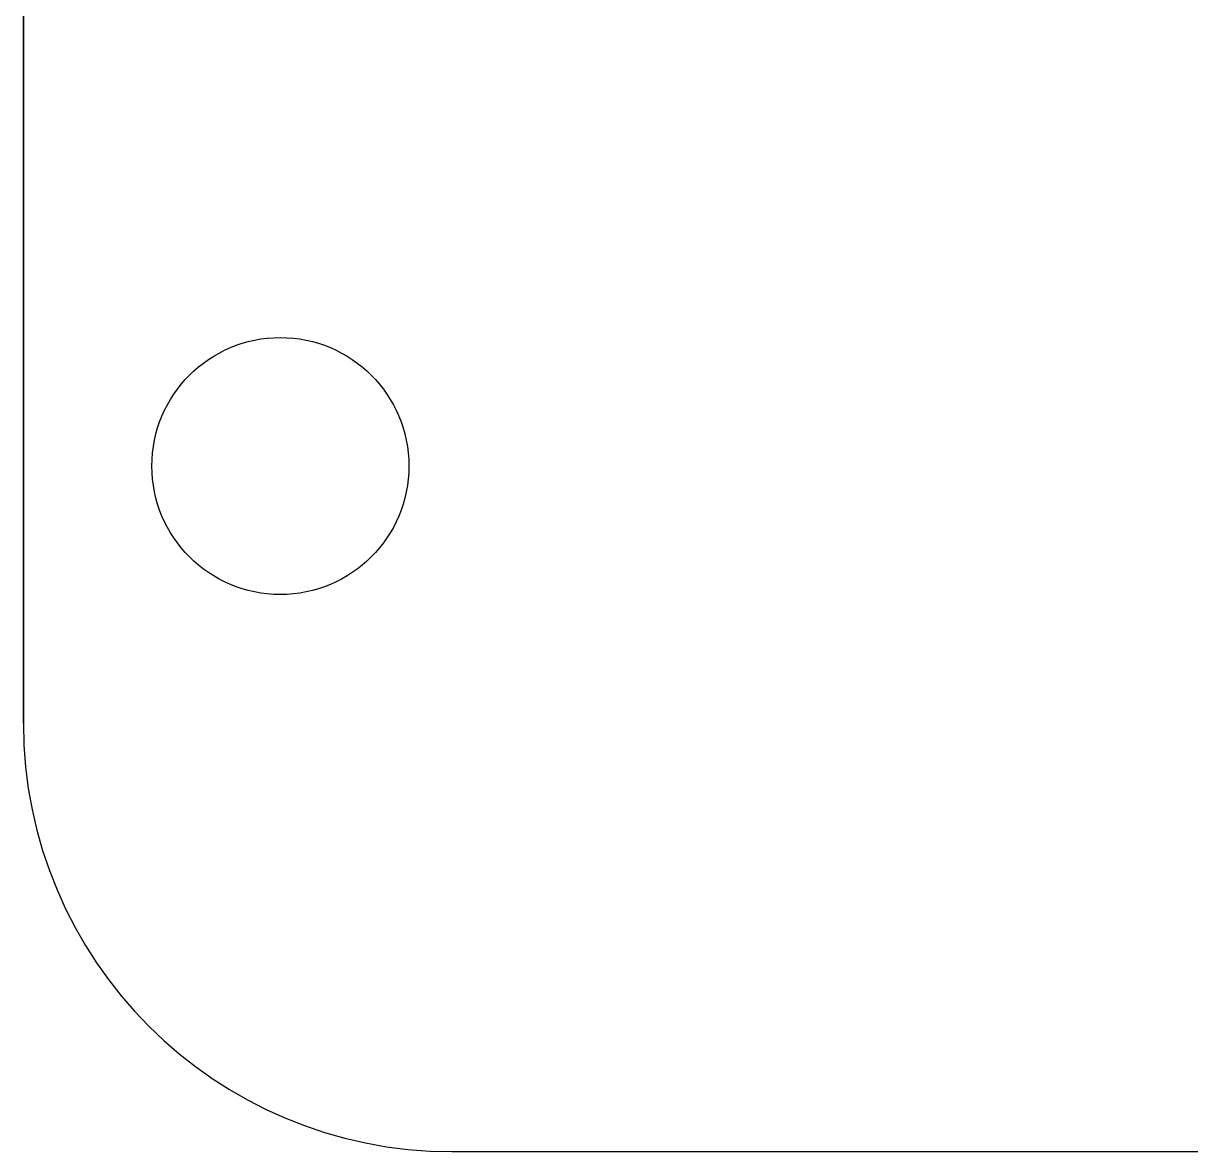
# Model space of a CAD drawing. Header units: millimetres. Extents: x 8.2 to 62.6, y 389.2 to 443.4.
# Drawn here: x 11.31 to 24.94, y 389.19 to 402.35 of the extents above; entities that cross this region are included whole.
import ezdxf

# ---------------------------------------------------------------- set-up
doc = ezdxf.new("R2010")
doc.units = ezdxf.units.MM
doc.layers.add('Feature', color=7, linetype='CONTINUOUS')

msp = doc.modelspace()

# ---------------------------------------------------------------- linework, layer by layer
at = {"layer": 'Feature'}
for p, q in [((11.3125, 394.185, -62.0183), (11.3125, 438.385, -62.0183)), ((11.3125, 438.385, -60.4183), (11.3125, 394.185, -60.4183)), ((11.3125, 438.385, -60.4183), (11.3125, 394.185, -60.4183)), ((11.3125, 394.185, -62.0183), (11.3125, 438.385, -62.0183)), ((12.8125, 397.185, -60.4183), (12.8125, 397.185, -62.0183)), ((12.8125, 397.185, -60.4183), (12.8125, 397.185, -62.0183)), ((11.3125, 394.185, -60.4183), (11.3125, 394.185, -62.0183)), ((11.3125, 394.185, -60.4183), (11.3125, 394.185, -62.0183)), ((16.3125, 389.185, -62.0183), (45.8111, 389.185, -62.0183)), ((16.3125, 389.185, -60.4183), (45.8111, 389.185, -60.4183)), ((16.3125, 389.185, -60.4183), (45.8111, 389.185, -60.4183)), ((16.3125, 389.185, -62.0183), (16.3125, 389.185, -60.4183)), ((16.3125, 389.185, -62.0183), (45.8111, 389.185, -62.0183)), ((16.3125, 389.185, -62.0183), (16.3125, 389.185, -60.4183))]:
    msp.add_line(p, q, dxfattribs=at)
msp.add_circle((14.3125, 397.185), 1.5, dxfattribs=at)
msp.add_circle((14.3125, 397.185), 1.5, dxfattribs=at)
msp.add_circle((14.3125, 397.185), 1.5, dxfattribs=at)
msp.add_circle((14.3125, 397.185), 1.5, dxfattribs=at)
for centre in [(16.3125, 394.185, -62.0183), (16.3125, 394.185, -60.4183), (16.3125, 394.185, -60.4183), (16.3125, 394.185, -62.0183)]:
    msp.add_arc(centre, 5, 180, -90, dxfattribs=at)

doc.saveas('drawing.dxf')
